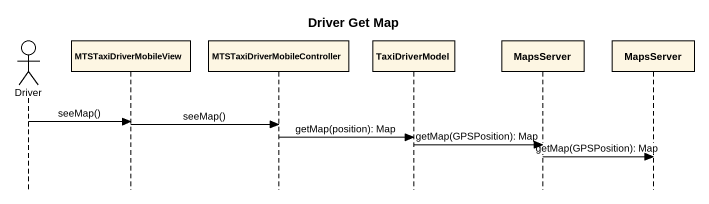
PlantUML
@startuml
title Driver Get Map
hide footbox
actor Driver
participant MTSTaxiDriverMobileView
participant "MTSTaxiDriverMobileController" as MTSTaxiDriverMobileControlle
participant TaxiDriverModel
participant MapsServer
participant "MapsServer" as MapsServer_2

Driver -> MTSTaxiDriverMobileView : seeMap()
MTSTaxiDriverMobileView -> MTSTaxiDriverMobileControlle : seeMap()
MTSTaxiDriverMobileControlle -> TaxiDriverModel : getMap(position): Map
TaxiDriverModel -> MapsServer : getMap(GPSPosition): Map
MapsServer -> MapsServer_2 : getMap(GPSPosition): Map
@enduml
